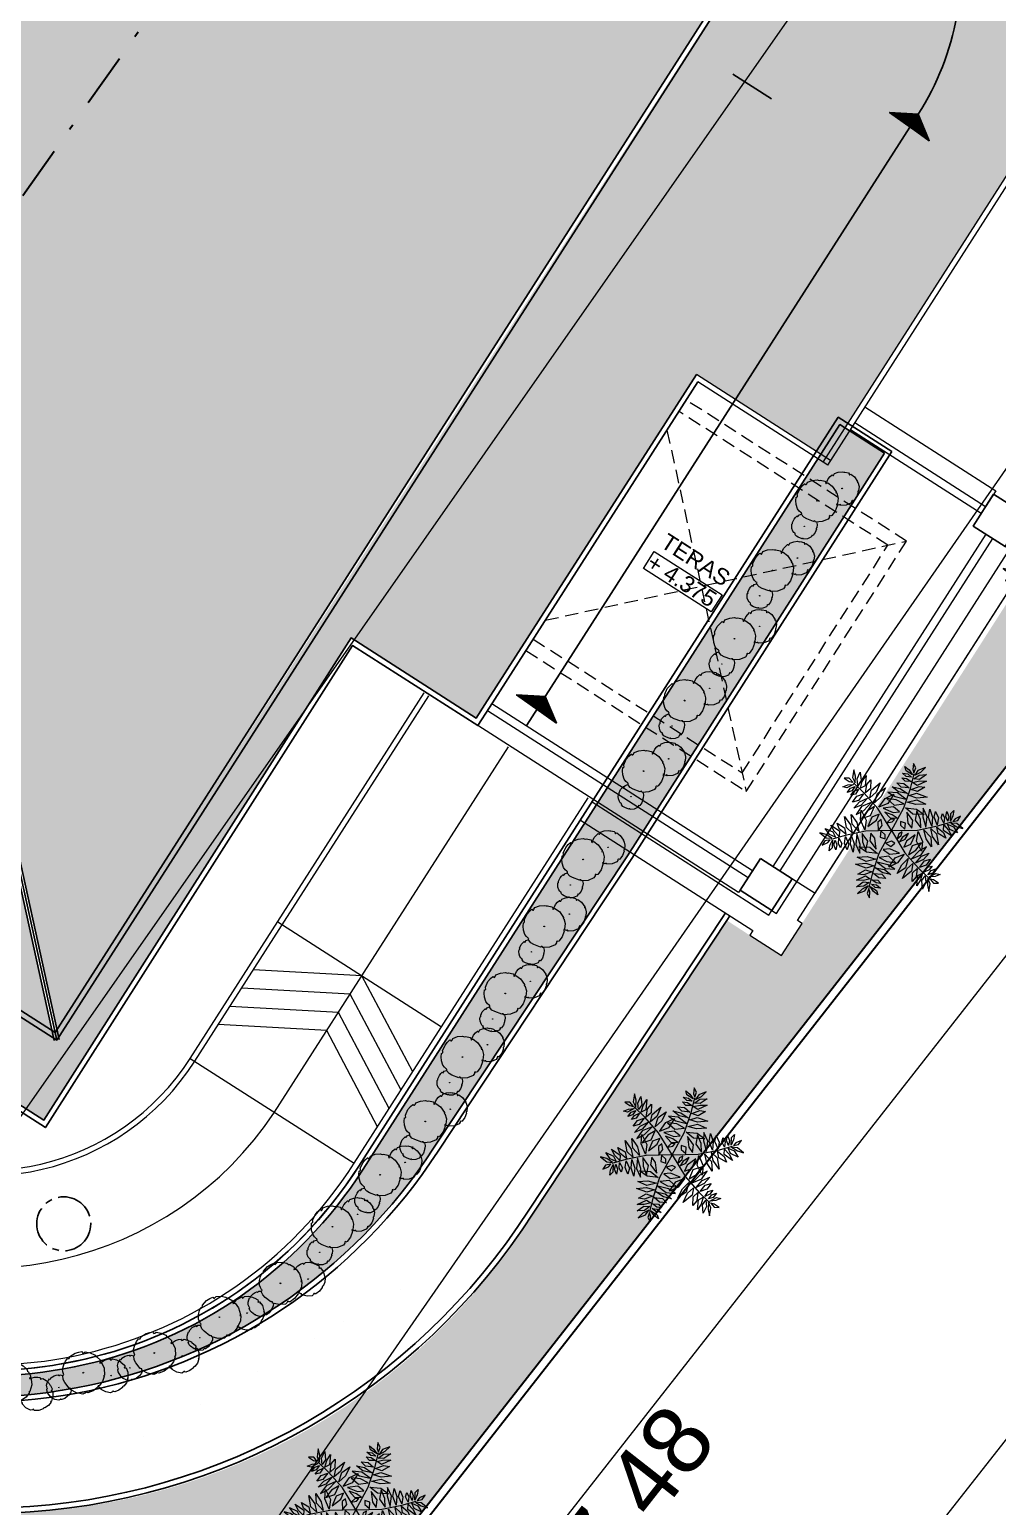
# Model space of a CAD drawing. Header units: inches. Extents: x 249 to 1192, y -18 to 440.
# Drawn here: x 964.67 to 982.57, y 207.77 to 235.09 of the extents above; entities that cross this region are included whole.
import ezdxf

# ---------------------------------------------------------------- set-up
doc = ezdxf.new("R2010")
doc.units = ezdxf.units.IN
doc.header["$MEASUREMENT"] = 0
for name, pattern in [('CENTER2', [1.125, 0.75, -0.125, 0.125, -0.125]), ('DASHDOT', [1, 0.5, -0.25, 0, -0.25]), ('HIDDEN', [0.375, 0.25, -0.125])]:
    doc.linetypes.add(name, pattern=pattern)
for name, color, linetype, lineweight in [('ARSIR BETON', 8, 'Continuous', 0), ('ARSIR GENTING', 32, 'Continuous', 5), ('DIMENSI', 85, 'Continuous', 20), ('DINDING', 6, 'Continuous', 0), ('DINDING2', 137, 'Continuous', 20), ('GSB', 1, 'DASHDOT', 30), ('JALAN EKSISTING', 51, 'Continuous', 20), ('PAGAR SITE', 6, 'Continuous', 30), ('RENCANA JALAN', 13, 'Continuous', 15), ('TEXT (KET. RUANG)', 7, 'Continuous', 5), ('VEGETASI', 60, 'Continuous', 0)]:
    doc.layers.add(name, color=color, linetype=linetype, lineweight=lineweight)
for name, color, linetype in [('AS', 15, 'CENTER2'), ('ATAP', 123, 'Continuous'), ('KANSTEEN', 204, 'Continuous'), ('KOLOM', 5, 'Continuous'), ('RUMPUT', 86, 'Continuous')]:
    doc.layers.add(name, color=color, linetype=linetype)
doc.styles.add('ATTR', font='romans.shx', dxfattribs={"width": 0.8, "height": 0.470416})
doc.styles.get("Standard").update_dxf_attribs({"font": 'arial.ttf'})
doc.dimstyles.new('UK. GDG PERTEMUAN', dxfattribs={"dimtxt": 0.5, "dimasz": 0.5, "dimexe": 0.5, "dimexo": 0.05, "dimgap": 0.1, "dimtad": 2, "dimdec": 0, "dimlfac": 100, "dimzin": 0, "dimdsep": 46, "dimtxsty": 'Standard', "dimblk": 'OBLIQUE', "dimcen": 0.09, "dimclrd": 8, "dimclre": 256, "dimclrt": 256, "dimadec": 0, "dimazin": 0, "dimtfac": 1, "dimtdec": 0, "dimtofl": 0, "dimtmove": 0, "dimatfit": 3, "dimldrblk": 'OBLIQUE', "dimfxl": 0, "dimtolj": 1, "dimtzin": 0, "dimarcsym": 0})
pattern_1 = [(57.36875, (-1e-13, 150.34746), (-0.05355065, 0.244197313), [0.046875, -0.30667839]), (12.36875, (-1e-13, 150.34746), (-0.05355065, 0.244197314), [0.046875, -0.203125]), (102.36875, (-1e-13, 150.34746), (-0.244197314, -0.05355065), [0.046875, -0.203125])]

# ---------------------------------------------------------------- blocks, each defined once
blk = doc.blocks.new('_Oblique')
at = {"color": 0, "linetype": 'ByBlock', "lineweight": -2}
blk.add_line((-0.5, -0.5), (0.5, 0.5), dxfattribs=at)
blk = doc.blocks.new('*D151')
at = {"layer": 'DEFPOINTS', "color": 0}
for p in [(239.544, 239.857), (197.918, 186.746), (199.493, 185.511)]:
    blk.add_point(p, dxfattribs=at)
at = {"layer": 'DIMENSI', "lineweight": -2}
for p, q in [((239.584, 239.826), (241.906, 238.006)), ((197.958, 186.715), (200.28, 184.895))]:
    blk.add_line(p, q, dxfattribs=at)
at = {"layer": 'DIMENSI', "color": 8, "lineweight": -2}
blk.add_line((241.119, 238.623), (199.493, 185.511), dxfattribs=at)
for p, rotation in [((241.119, 238.623), 51.91235863842284), ((199.493, 185.511), 231.9123586384228)]:
    blk.add_blockref('_Oblique', p, dxfattribs=dict(at, rotation=rotation))
at = {"layer": 'DIMENSI', "insert": (220.887, 211.612), "char_height": 1.25, "attachment_point": 5, "rotation": 51.9124}
blk.add_mtext('\\A1;67.48', dxfattribs=at)
blk = doc.blocks.new('palm')
for p, q in [((-2.14, 5.67), (-1.64, 5.62)), ((-1.84, 5.41), (-2.14, 5.67)), ((-1.64, 5.62), (-1.14, 5.42)), ((-1.63, 6.33), (-1.37, 5.83)), ((-1.23, 6.1), (-1.63, 6.33)), ((-1.37, 5.83), (-1.12, 5.62)), ((-1.12, 5.62), (-1.23, 6.1)), ((-0.63, 4.24), (-1.06, 5.55)), ((-0.95, 5.47), (-0.63, 6.02)), ((-0.93, 6.01), (-0.95, 5.47)), ((-0.5, 6.6), (-0.93, 6.01)), ((-0.84, 5.15), (-0.62, 5.71)), ((-0.63, 6.02), (-0.5, 6.6)), ((-0.62, 5.71), (-0.07, 6.12)), ((-0.07, 6.12), (-0.37, 5.4)), ((-0.3, 5.28), (0.26, 5.61)), ((0.26, 5.61), (-0.25, 4.81)), ((-2.02, 5.04), (-1.56, 5.24)), ((-1.55, 4.97), (-2.02, 5.04)), ((-1.97, 4.01), (-1.38, 4.3)), ((-1.14, 5.42), (-1.84, 5.41)), ((-1.82, 4.64), (-1.42, 4.83)), ((-1.4, 4.53), (-1.82, 4.64)), ((-1.56, 5.24), (-1.11, 5.17)), ((-1.11, 5.17), (-1.55, 4.97)), ((-1.42, 4.83), (-0.92, 4.81)), ((-0.75, 4.22), (-1.42, 3.88)), ((-0.92, 4.81), (-1.4, 4.53)), ((-1.38, 4.3), (-0.75, 4.22)), ((-0.37, 5.4), (-0.84, 5.15)), ((-0.75, 4.81), (-0.3, 5.28)), ((-0.25, 4.81), (-0.75, 4.81)), ((-0.16, 2.39), (-0.63, 4.24)), ((-0.52, 4.2), (-0.06, 4.83)), ((0.07, 4.34), (-0.52, 4.2)), ((-0.37, 3.62), (0.09, 4.17)), ((-0.06, 4.83), (0.45, 5.05)), ((0.45, 5.05), (0.07, 4.34)), ((0.09, 4.17), (1.11, 4.4)), ((1.11, 4.4), (0.36, 3.81)), ((3.53, 3.83), (3.36, 4.27)), ((3.36, 4.27), (3.76, 3.98)), ((3.76, 4.3), (3.84, 4.69)), ((4.12, 3.69), (3.76, 4.3)), ((3.84, 4.69), (4.04, 4.23)), ((4.04, 4.23), (4.12, 3.69)), ((4.31, 3.78), (4.67, 4.11)), ((4.37, 4.1), (4.31, 3.78)), ((4.67, 4.58), (4.37, 4.1)), ((4.67, 4.11), (4.67, 4.58)), ((-5.96, 2.87), (-5.67, 2.2)), ((-5.53, 2.46), (-5.96, 2.87)), ((-5.34, 3), (-4.86, 2.38)), ((-5.25, 2.32), (-5.34, 3)), ((-4.73, 3.03), (-4.29, 2.19)), ((-4.72, 2.38), (-4.73, 3.03)), ((-4.21, 2.36), (-4.14, 2.92)), ((-4.14, 2.92), (-3.73, 2.23)), ((-3.57, 2.16), (-3.25, 3.16)), ((-3.25, 3.16), (-3.11, 2.22)), ((-2.95, 2.21), (-2.6, 3.05)), ((-2.6, 3.05), (-2.51, 2.14)), ((-1.42, 3.24), (-2.2, 2.83)), ((-2.2, 2.83), (-1.41, 2.84)), ((-2.14, 3.45), (-1.42, 3.72)), ((-1.39, 3.38), (-2.14, 3.45)), ((-2.09, 2.21), (-1.62, 2.96)), ((-1.42, 3.88), (-1.97, 4.01)), ((-1.62, 2.96), (-1.63, 1.93)), ((-1.42, 3.72), (-0.59, 3.7)), ((-0.45, 3.17), (-1.42, 3.24)), ((-1.41, 2.84), (-0.45, 3.17)), ((-0.59, 3.7), (-1.39, 3.38)), ((0.36, 3.81), (-0.37, 3.62)), ((-0.2, 3), (0.44, 3.66)), ((0.6, 3.24), (-0.2, 3)), ((-0.04, 2.47), (0.87, 2.92)), ((0.44, 3.66), (1.34, 3.78)), ((1.34, 3.78), (0.6, 3.24)), ((1.75, 2.88), (0.85, 2.37)), ((0.87, 2.92), (1.75, 2.88)), ((1.7, 2.33), (0.99, 2.82)), ((0.99, 2.82), (1.31, 2)), ((2.1, 2.85), (1.35, 3.32)), ((1.35, 3.32), (1.75, 2.64)), ((2.23, 2.89), (1.92, 3.58)), ((1.92, 3.58), (2.52, 3.09)), ((2.52, 1.98), (2.1, 2.85)), ((2.91, 2.37), (2.23, 2.89)), ((2.65, 3.17), (2.48, 3.71)), ((2.48, 3.71), (3.03, 3.34)), ((2.52, 3.09), (2.91, 2.37)), ((3.28, 2.75), (2.65, 3.17)), ((3.03, 3.34), (3.28, 2.75)), ((3.23, 3.48), (3.11, 3.89)), ((3.11, 3.89), (3.48, 3.64)), ((3.71, 3.21), (3.23, 3.48)), ((3.36, 2.67), (4.27, 3.69)), ((3.48, 3.64), (3.71, 3.21)), ((3.92, 3.54), (3.53, 3.83)), ((3.76, 3.98), (3.92, 3.54)), ((3.79, 3.05), (4.42, 2.9)), ((4.04, 2.62), (3.79, 3.05)), ((4.04, 3.31), (4.63, 3.39)), ((4.49, 3.02), (4.04, 3.31)), ((4.74, 3.81), (4.26, 3.56)), ((4.26, 3.56), (4.9, 3.56)), ((4.42, 2.9), (4.99, 2.58)), ((5.27, 3.12), (4.49, 3.02)), ((4.63, 3.39), (5.27, 3.12)), ((5.47, 3.73), (4.74, 3.81)), ((4.9, 3.56), (5.47, 3.73)), ((-5.9, 1.99), (-6.3, 1.75)), ((-6.3, 1.75), (-5.74, 1.73)), ((-5.98, 0.98), (-5.68, 1.39)), ((-5.43, 1.84), (-5.9, 1.99)), ((-5.74, 1.73), (-5.43, 1.84)), ((-5.68, 1.39), (-5.26, 1.72)), ((-5.67, 2.2), (-5.21, 1.91)), ((-5.26, 1.72), (-5.6, 1.11)), ((-5.21, 1.91), (-5.53, 2.46)), ((-3.99, 1.57), (-5.34, 1.85)), ((-5.32, 1.27), (-5.03, 1.63)), ((-4.88, 1.85), (-5.25, 2.32)), ((-5.03, 1.63), (-5.08, 1.14)), ((-4.89, 1.19), (-4.63, 1.61)), ((-4.86, 2.38), (-4.88, 1.85)), ((-4.54, 1.76), (-4.72, 2.38)), ((-4.63, 1.61), (-4.63, 1.06)), ((-4.29, 2.19), (-4.54, 1.76)), ((-4.41, 0.95), (-4.02, 1.46)), ((-3.89, 1.65), (-4.21, 2.36)), ((-4.02, 1.46), (-4.07, 0.71)), ((-2.15, 1.05), (-3.99, 1.57)), ((-3.73, 2.23), (-3.89, 1.65)), ((-3.32, 1.49), (-3.57, 2.16)), ((-3.11, 2.22), (-3.32, 1.49)), ((-2.7, 1.33), (-2.95, 2.21)), ((-2.51, 2.14), (-2.7, 1.33)), ((-2.16, 1.19), (-2.09, 2.21)), ((-1.63, 1.93), (-2.16, 1.19)), ((-1.17, 2.64), (-1.95, 2.27)), ((-1.95, 2.27), (-1.07, 2.13)), ((-1.03, 1.94), (-1.76, 1.34)), ((-1.76, 1.34), (-0.78, 1.5)), ((-0.38, 2.7), (-1.17, 2.64)), ((-1.07, 2.13), (-0.38, 2.7)), ((-0.31, 1.88), (-1.03, 1.94)), ((-0.78, 1.5), (-0.31, 1.88)), ((0, 0), (-0.16, 2.39)), ((0.85, 2.37), (-0.04, 2.47)), ((1.17, 1.86), (0.28, 2.2)), ((0.28, 2.2), (0.91, 1.42)), ((0.91, 1.42), (1.47, 1.21)), ((1.47, 1.21), (1.17, 1.86)), ((1.31, 2), (2.15, 1.68)), ((2.15, 1.68), (1.7, 2.33)), ((1.75, 2.64), (2.52, 1.98)), ((1.99, 1.34), (3.36, 2.67)), ((2.5, 1.68), (3.39, 1.45)), ((3.11, 1.1), (2.5, 1.68)), ((2.95, 2.13), (3.66, 2.01)), ((3.48, 1.59), (2.95, 2.13)), ((3.37, 2.55), (4.15, 2.47)), ((3.79, 2.11), (3.37, 2.55)), ((3.39, 1.45), (3.94, 0.73)), ((4.37, 1.24), (3.48, 1.59)), ((3.66, 2.01), (4.37, 1.24)), ((4.6, 2.13), (3.79, 2.11)), ((4.99, 2.58), (4.04, 2.62)), ((4.15, 2.47), (4.6, 2.13)), ((-5.6, 1.11), (-5.98, 0.98)), ((-5.37, 0.77), (-5.32, 1.27)), ((-5.08, 1.14), (-5.37, 0.77)), ((-4.93, 0.74), (-4.89, 1.19)), ((-4.63, 1.06), (-4.93, 0.74)), ((-4.46, 0.29), (-4.41, 0.95)), ((-4.07, 0.71), (-4.46, 0.29)), ((-4.06, -0.13), (-3.93, 0.64)), ((-3.62, 0.49), (-4.06, -0.13)), ((-3.93, 0.64), (-3.5, 1.34)), ((-3.5, 1.34), (-3.62, 0.49)), ((-3.52, 0.39), (-3.55, -0.49)), ((-3.55, -0.49), (-3.16, 0.2)), ((-2.97, 1.19), (-3.52, 0.39)), ((-3.37, 0.08), (-2.48, -0.45)), ((-2.96, -0.7), (-3.37, 0.08)), ((-3.16, 0.2), (-2.97, 1.19)), ((-2.87, 0.31), (-2.94, -0.55)), ((-2.94, -0.55), (-2.38, 0.14)), ((-2.53, 1.02), (-2.87, 0.31)), ((-2.38, 0.14), (-2.53, 1.02)), ((-1.78, 0.67), (-2.2, 0.08)), ((-2.2, 0.08), (-2.04, -0.86)), ((0, 0), (-2.15, 1.05)), ((-2.04, -0.86), (-1.69, 0.07)), ((0, 0), (-1.99, -1.34)), ((-1.69, 0.07), (-1.78, 0.67)), ((-1.36, 0.35), (-1.48, -0.02)), ((-0.75, 1.27), (-1.43, 1.12)), ((-1.43, 1.12), (-0.74, 0.93)), ((-0.97, -0.05), (-1.36, 0.35)), ((-0.18, 1.25), (-0.75, 1.27)), ((-0.74, 0.93), (-0.18, 1.25)), ((-0.63, 0.85), (-0.74, 0.37)), ((-0.74, 0.37), (-0.39, 0.71)), ((-0.31, 1.03), (-0.63, 0.85)), ((-0.39, 0.71), (-0.31, 1.03)), ((0, 0), (1.99, 1.34)), ((0, 0), (0.16, -2.39)), ((0, 0), (2.15, -1.05)), ((0.73, 1.29), (0.25, 1.17)), ((0.25, 1.17), (0.44, 0.87)), ((0.44, 0.87), (0.99, 0.78)), ((0.99, 0.78), (0.73, 1.29)), ((0.91, 0.44), (0.73, 0.12)), ((0.73, 0.12), (0.87, -0.35)), ((0.87, -0.35), (1.01, 0.12)), ((1.01, 0.12), (0.91, 0.44)), ((1.19, 0.05), (1.17, -0.47)), ((1.17, -0.47), (1.48, 0.02)), ((1.47, 0.64), (1.19, 0.05)), ((1.48, 0.02), (1.47, 0.64)), ((2.04, 0.86), (1.69, -0.07)), ((2.2, -0.08), (2.04, 0.86)), ((2.11, 1.27), (2.96, 0.7)), ((2.48, 0.45), (2.11, 1.27)), ((2.94, 0.55), (2.38, -0.14)), ((3.37, -0.08), (2.48, 0.45)), ((2.87, -0.31), (2.94, 0.55)), ((2.96, 0.7), (3.37, -0.08)), ((3.94, 0.73), (3.11, 1.1)), ((3.55, 0.49), (3.16, -0.2)), ((3.52, -0.39), (3.55, 0.49)), ((3.62, -0.49), (4.06, 0.13)), ((4.06, 0.13), (3.93, -0.64)), ((-4.37, -1.24), (-3.48, -1.59)), ((-3.66, -2.01), (-4.37, -1.24)), ((-3.94, -0.73), (-3.11, -1.1)), ((-3.39, -1.45), (-3.94, -0.73)), ((-1.99, -1.34), (-3.36, -2.67)), ((-3.11, -1.1), (-2.5, -1.68)), ((-2.11, -1.27), (-2.96, -0.7)), ((-2.48, -0.45), (-2.11, -1.27)), ((-1.48, -0.02), (-1.04, -0.67)), ((-0.91, -1.42), (-1.47, -1.21)), ((-1.47, -1.21), (-1.17, -1.86)), ((-1.04, -0.67), (-0.97, -0.05)), ((-0.27, -0.64), (-0.82, -0.56)), ((-0.82, -0.56), (-0.55, -1.07)), ((-0.55, -1.07), (-0.07, -0.95)), ((-0.07, -0.95), (-0.27, -0.64)), ((0.53, -0.82), (0.18, -1.25)), ((0.18, -1.25), (0.75, -1.27)), ((0.89, -0.8), (0.53, -0.82)), ((0.75, -1.27), (0.89, -0.8)), ((1.76, -1.34), (0.78, -1.5)), ((1.03, -1.94), (1.76, -1.34)), ((1.63, -1.93), (2.16, -1.19)), ((1.69, -0.07), (1.78, -0.67)), ((1.78, -0.67), (2.2, -0.08)), ((2.16, -1.19), (2.09, -2.21)), ((2.15, -1.05), (3.99, -1.57)), ((2.38, -0.14), (2.53, -1.02)), ((2.51, -2.14), (2.7, -1.33)), ((2.53, -1.02), (2.87, -0.31)), ((2.7, -1.33), (2.95, -2.21)), ((3.16, -0.2), (2.97, -1.19)), ((2.97, -1.19), (3.52, -0.39)), ((3.5, -1.34), (3.62, -0.49)), ((3.93, -0.64), (3.5, -1.34)), ((4.02, -1.46), (4.07, -0.71)), ((4.41, -0.95), (4.02, -1.46)), ((4.07, -0.71), (4.46, -0.29)), ((4.46, -0.29), (4.41, -0.95)), ((4.63, -1.06), (4.93, -0.74)), ((4.63, -1.61), (4.63, -1.06)), ((4.89, -1.19), (4.63, -1.61)), ((4.93, -0.74), (4.89, -1.19)), ((5.03, -1.63), (5.08, -1.14)), ((5.32, -1.27), (5.03, -1.63)), ((5.08, -1.14), (5.37, -0.77)), ((5.26, -1.72), (5.6, -1.11)), ((5.37, -0.77), (5.32, -1.27)), ((5.6, -1.11), (5.98, -0.98)), ((5.98, -0.98), (5.68, -1.39)), ((-4.99, -2.58), (-4.04, -2.62)), ((-4.42, -2.9), (-4.99, -2.58)), ((-4.6, -2.13), (-3.79, -2.11)), ((-4.15, -2.47), (-4.6, -2.13)), ((-3.36, -2.67), (-4.27, -3.69)), ((-3.37, -2.55), (-4.15, -2.47)), ((-4.04, -2.62), (-3.79, -3.05)), ((-3.79, -2.11), (-3.37, -2.55)), ((-2.95, -2.13), (-3.66, -2.01)), ((-3.48, -1.59), (-2.95, -2.13)), ((-2.5, -1.68), (-3.39, -1.45)), ((-2.52, -3.09), (-2.91, -2.37)), ((-2.91, -2.37), (-2.23, -2.89)), ((-1.75, -2.64), (-2.52, -1.98)), ((-2.52, -1.98), (-2.1, -2.85)), ((-1.31, -2), (-2.15, -1.68)), ((-2.15, -1.68), (-1.7, -2.33)), ((-1.75, -2.88), (-0.85, -2.37)), ((-1.35, -3.32), (-1.75, -2.64)), ((-1.7, -2.33), (-0.99, -2.82)), ((-0.99, -2.82), (-1.31, -2)), ((-1.17, -1.86), (-0.28, -2.2)), ((-0.28, -2.2), (-0.91, -1.42)), ((0.04, -2.47), (-0.87, -2.92)), ((-0.85, -2.37), (0.04, -2.47)), ((0.16, -2.39), (0.63, -4.24)), ((0.78, -1.5), (0.31, -1.88)), ((0.31, -1.88), (1.03, -1.94)), ((1.07, -2.13), (0.38, -2.7)), ((0.38, -2.7), (1.17, -2.64)), ((1.95, -2.27), (1.07, -2.13)), ((1.17, -2.64), (1.95, -2.27)), ((1.62, -2.96), (1.63, -1.93)), ((2.09, -2.21), (1.62, -2.96)), ((2.6, -3.05), (2.51, -2.14)), ((2.95, -2.21), (2.6, -3.05)), ((3.11, -2.22), (3.32, -1.49)), ((3.25, -3.16), (3.11, -2.22)), ((3.57, -2.16), (3.25, -3.16)), ((3.32, -1.49), (3.57, -2.16)), ((3.73, -2.23), (3.89, -1.65)), ((4.14, -2.92), (3.73, -2.23)), ((3.89, -1.65), (4.21, -2.36)), ((3.99, -1.57), (5.34, -1.85)), ((4.21, -2.36), (4.14, -2.92)), ((4.29, -2.19), (4.54, -1.76)), ((4.73, -3.03), (4.29, -2.19)), ((4.54, -1.76), (4.72, -2.38)), ((4.72, -2.38), (4.73, -3.03)), ((4.86, -2.38), (4.88, -1.85)), ((5.34, -3), (4.86, -2.38)), ((4.88, -1.85), (5.25, -2.32)), ((5.67, -2.2), (5.21, -1.91)), ((5.21, -1.91), (5.53, -2.46)), ((5.25, -2.32), (5.34, -3)), ((5.68, -1.39), (5.26, -1.72)), ((5.74, -1.73), (5.43, -1.84)), ((5.43, -1.84), (5.9, -1.99)), ((5.53, -2.46), (5.96, -2.87)), ((5.96, -2.87), (5.67, -2.2)), ((6.3, -1.75), (5.74, -1.73)), ((5.9, -1.99), (6.3, -1.75)), ((-4.9, -3.56), (-5.47, -3.73)), ((-5.47, -3.73), (-4.74, -3.81)), ((-5.27, -3.12), (-4.49, -3.02)), ((-4.63, -3.39), (-5.27, -3.12)), ((-4.26, -3.56), (-4.9, -3.56)), ((-4.74, -3.81), (-4.26, -3.56)), ((-4.31, -3.78), (-4.67, -4.11)), ((-4.04, -3.31), (-4.63, -3.39)), ((-4.49, -3.02), (-4.04, -3.31)), ((-3.79, -3.05), (-4.42, -2.9)), ((-4.37, -4.1), (-4.31, -3.78)), ((-4.04, -4.23), (-4.12, -3.69)), ((-4.12, -3.69), (-3.76, -4.3)), ((-3.76, -3.98), (-3.92, -3.54)), ((-3.92, -3.54), (-3.53, -3.83)), ((-3.36, -4.27), (-3.76, -3.98)), ((-3.48, -3.64), (-3.71, -3.21)), ((-3.71, -3.21), (-3.23, -3.48)), ((-3.53, -3.83), (-3.36, -4.27)), ((-3.11, -3.89), (-3.48, -3.64)), ((-3.03, -3.34), (-3.28, -2.75)), ((-3.28, -2.75), (-2.65, -3.17)), ((-3.23, -3.48), (-3.11, -3.89)), ((-2.48, -3.71), (-3.03, -3.34)), ((-2.65, -3.17), (-2.48, -3.71)), ((-1.92, -3.58), (-2.52, -3.09)), ((-2.23, -2.89), (-1.92, -3.58)), ((-2.1, -2.85), (-1.35, -3.32)), ((-0.87, -2.92), (-1.75, -2.88)), ((-1.34, -3.78), (-0.6, -3.24)), ((-0.44, -3.66), (-1.34, -3.78)), ((-1.11, -4.4), (-0.36, -3.81)), ((-0.6, -3.24), (0.2, -3)), ((0.2, -3), (-0.44, -3.66)), ((-0.36, -3.81), (0.37, -3.62)), ((0.37, -3.62), (-0.09, -4.17)), ((1.41, -2.84), (0.45, -3.17)), ((0.45, -3.17), (1.42, -3.24)), ((0.59, -3.7), (1.39, -3.38)), ((1.42, -3.72), (0.59, -3.7)), ((0.75, -4.22), (1.42, -3.88)), ((1.97, -4.01), (1.38, -4.3)), ((1.39, -3.38), (2.14, -3.45)), ((2.2, -2.83), (1.41, -2.84)), ((1.42, -3.24), (2.2, -2.83)), ((2.14, -3.45), (1.42, -3.72)), ((1.42, -3.88), (1.97, -4.01)), ((-4.67, -4.58), (-4.37, -4.1)), ((-4.67, -4.11), (-4.67, -4.58)), ((-3.84, -4.69), (-4.04, -4.23)), ((-3.76, -4.3), (-3.84, -4.69)), ((-0.09, -4.17), (-1.11, -4.4)), ((-0.45, -5.05), (-0.07, -4.34)), ((0.06, -4.83), (-0.45, -5.05)), ((-0.26, -5.61), (0.25, -4.81)), ((0.3, -5.28), (-0.26, -5.61)), ((-0.07, -4.34), (0.52, -4.2)), ((0.52, -4.2), (0.06, -4.83)), ((0.07, -6.12), (0.37, -5.4)), ((0.25, -4.81), (0.75, -4.81)), ((0.75, -4.81), (0.3, -5.28)), ((0.37, -5.4), (0.84, -5.15)), ((0.84, -5.15), (0.62, -5.71)), ((0.63, -4.24), (1.06, -5.55)), ((1.38, -4.3), (0.75, -4.22)), ((0.92, -4.81), (1.4, -4.53)), ((1.42, -4.83), (0.92, -4.81)), ((1.11, -5.17), (1.55, -4.97)), ((1.56, -5.24), (1.11, -5.17)), ((1.14, -5.42), (1.84, -5.41)), ((1.64, -5.62), (1.14, -5.42)), ((1.4, -4.53), (1.82, -4.64)), ((1.82, -4.64), (1.42, -4.83)), ((1.55, -4.97), (2.02, -5.04)), ((2.02, -5.04), (1.56, -5.24)), ((1.84, -5.41), (2.14, -5.67)), ((0.62, -5.71), (0.07, -6.12)), ((0.5, -6.6), (0.93, -6.01)), ((0.63, -6.02), (0.5, -6.6)), ((0.95, -5.47), (0.63, -6.02)), ((0.93, -6.01), (0.95, -5.47)), ((1.37, -5.83), (1.12, -5.62)), ((1.12, -5.62), (1.23, -6.1)), ((1.23, -6.1), (1.63, -6.33)), ((1.63, -6.33), (1.37, -5.83)), ((2.14, -5.67), (1.64, -5.62))]:
    blk.add_line(p, q)
blk = doc.blocks.new('Tree Clump 3')
for points in [[(44.821, 34.555), (45.124, 34.477), (56.861, 42.377), (62.436, 49.148), (66.544, 55.167), (65.664, 56.672), (64.49, 56.672), (63.903, 58.553), (65.664, 60.057), (69.185, 62.314), (71.239, 73.6), (70.652, 84.885), (68.598, 89.023), (68.598, 92.032), (64.783, 101.437), (61.556, 103.318), (59.208, 102.565), (58.328, 103.318), (59.795, 104.822), (60.089, 107.455), (50.992, 116.484), (36.614, 123.255), (34.267, 122.126), (34.267, 124.007), (21.943, 125.136), (9.913, 121.75), (9.032, 119.869), (6.978, 119.493), (5.218, 119.869), (-6.226, 113.474), (-15.029, 104.446), (-15.616, 101.06), (-14.148, 100.684), (-15.029, 98.803), (-17.67, 98.427), (-21.778, 94.665), (-25.005, 80.747), (-23.538, 65.7), (-20.897, 64.571), (-20.604, 62.314), (-21.484, 61.186), (-17.402, 54.083)], [(-58.518, -10.876), (-66.32, -10.161), (-75.343, -12.701), (-76.003, -14.111), (-77.543, -14.393), (-78.864, -14.111), (-87.447, -18.908), (-94.049, -25.679), (-94.489, -28.218), (-93.388, -28.5), (-94.049, -29.911), (-96.029, -30.193), (-99.11, -33.014), (-101.531, -43.453), (-100.431, -54.738), (-98.45, -55.585), (-98.23, -57.278), (-98.89, -58.124), (-92.728, -68.845), (-89.207, -73.359), (-83.485, -76.745), (-82.605, -76.18), (-81.285, -75.616), (-80.404, -76.745), (-77.323, -79.284), (-73.362, -81.259), (-65.66, -82.387), (-58.837, -81.823), (-53.336, -80.412), (-53.116, -79.284), (-52.235, -78.155), (-50.035, -77.873), (-48.934, -78.155), (-40.132, -72.23), (-35.95, -67.152), (-32.869, -62.638), (-33.529, -61.51), (-34.41, -61.51), (-34.85, -60.099), (-33.529, -58.97), (-30.888, -57.278), (-29.561, -49.984)]]:
    blk.add_lwpolyline(points)
for points in [[(-16.505, 56.896), (-17.605, 54.545), (-20.173, 54.075), (-22.374, 54.545), (-36.678, 46.552), (-47.682, 35.266), (-48.415, 31.034), (-46.581, 30.564), (-47.682, 28.213), (-50.983, 27.743), (-56.118, 23.041), (-60.152, 5.642), (-58.319, -13.166), (-55.017, -14.577), (-54.651, -17.398), (-55.751, -18.809), (-45.481, -36.677), (-39.613, -44.201), (-30.076, -49.843), (-28.609, -48.903), (-26.408, -47.963), (-24.941, -49.843), (-19.806, -54.075), (-13.204, -57.367), (-0.367, -59.248), (11.004, -58.307), (20.173, -55.956), (20.54, -54.075), (22.007, -52.194), (25.675, -51.724), (27.509, -52.194), (42.18, -42.32), (49.149, -33.856), (54.284, -26.332), (53.184, -24.452), (51.717, -24.452), (50.983, -22.1), (53.184, -20.22), (57.585, -17.398), (60.153, -3.292), (59.419, 10.815), (56.852, 15.987), (56.852, 19.749), (52.083, 31.505), (48.049, 33.856), (45.114, 32.915), (44.014, 33.856), (45.848, 35.736), (46.215, 39.028), (34.845, 50.313), (16.872, 58.777), (13.938, 57.367), (13.938, 59.718), (-1.467, 61.128)], [(23.997, 77.738), (22.53, 76.985), (23.117, 76.233), (24.291, 76.233)], [(1.101, 1.881), (-0.733, 0.94), (0, 0), (1.467, 0)], [(-64.779, -45.71), (-65.88, -46.274), (-65.44, -46.839), (-64.559, -46.839)]]:
    blk.add_lwpolyline(points, close=True)
at = {"style": 'ATTR', "width": 0.8, "flags": 9}
blk.add_attdef('ESTCODE', (0, 0), '', height=0.000519, dxfattribs=at)
blk = doc.blocks.new('+4375')
at = {"layer": 'TEXT (KET. RUANG)', "color": 1}
blk.add_lwpolyline([(875.846, 246.832), (877.335, 246.832), (877.335, 246.459), (875.846, 246.459)], close=True, dxfattribs=at)
at = {"layer": 'TEXT (KET. RUANG)'}
blk.add_text('+ 4.375', height=0.3015, dxfattribs=at).set_placement((875.858, 246.502))
blk = doc.blocks.new('lantai atap')
at = {"layer": 'ARSIR BETON'}
h = blk.add_hatch(dxfattribs=at)
h.set_pattern_fill('AR-CONC', color=256, scale=0.25, style=0)
h.set_pattern_definition([(50, (772.5499, 14.8783), (1.79315, -0.15688), [0.1875, -2.0625]), (355, (772.5499, 14.8783), (-0.34688, 1.88048), [0.15, -1.65]), (100.4514, (772.6993, 14.8652), (1.446273, 1.7236), [0.15935, -1.752855]), (46.184, (772.55, 15.3783), (2.6681, -0.4138), [0.28125, -3.09375]), (96.6356, (772.7722, 15.3438), (2.33666, 2.4353), [0.23903, -2.62928]), (351.184, (772.55, 15.3783), (2.33665, 2.4353), [0.225, -2.475]), (21, (772.7999, 15.2533), (1.492268, -1.006547), [0.1875, -2.0625]), (326, (772.7999, 15.2533), (0.60829, 1.812875), [0.15, -1.65]), (71.4514, (772.9243, 15.1694), (2.100557, 0.806326), [0.15935, -1.752855]), (37.5, (772.5499, 14.8783), (0.0303996, 0.8322346), [0, -1.63, 0, -1.675, 0, -1.65625]), (7.5, (772.5499, 14.8783), (0.657674, 0.986029), [0, -0.955, 0, -1.5925, 0, -0.63125]), (327.5, (771.9924, 14.8783), (1.334556, -0.056387), [0, -0.625, 0, -1.95, 0, -2.5875]), (317.5, (771.7424, 14.8783), (1.457965, 0.250262), [0, -0.8125, 0, -1.295, 0, -1.8375])])
h.paths.add_polyline_path([(782.95, 53.077), (772.55, 53.077), (772.55, 22.903), (788.751, 22.903), (788.751, 14.878), (793.654, 14.878), (800.551, 14.878), (800.551, 16.778), (800.551, 22.903), (816.749, 22.903), (816.724, 33.478), (819.475, 33.478), (819.475, 33.778), (819.475, 41.028), (822.325, 41.028), (822.325, 53.077), (816.15, 51.208), (816.05, 24.378), (800.121, 24.378), (800.2, 24.299), (800.2, 15.229), (789.101, 15.228), (789.101, 24.298), (789.181, 24.378), (773.321, 24.378), (773.185, 24.243), (773.115, 24.314), (773.25, 24.449), (773.25, 51.249), (773.321, 51.178), (819.475, 51.178), (819.475, 51.64), (819.475, 53.077)])
at = {"layer": 'ARSIR GENTING'}
h = blk.add_hatch(dxfattribs=at)
h.set_pattern_fill('AR-B88', color=256, scale=0.05, style=0)
h.set_pattern_definition([(0, (773.2499, 24.44902), (0, 0.4), []), (90, (773.2499, 24.44902), (-0.2, 0.4), [0.4, -0.4])])
h.paths.add_polyline_path([(773.25, 51.108), (773.25, 24.449), (786.579, 37.778)])
h.paths.add_polyline_path([(816.05, 50.103), (815.25, 50.103), (815.25, 50.308), (802.721, 37.778), (816.05, 24.449)])
h.paths.add_polyline_path([(816.05, 51.108), (815.35, 50.408), (815.35, 50.203), (816.05, 50.203)])
h.paths.add_polyline_path([(816.05, 50.203), (815.35, 50.203), (815.35, 50.408), (815.25, 50.308), (815.25, 50.103), (816.05, 50.103)])
h = blk.add_hatch(dxfattribs=at)
h.set_pattern_fill('AR-B88', color=256, scale=0.05, style=0)
h.set_pattern_definition([(0, (667.93623, 191.04852), (0, 0.4), []), (90, (667.93623, 191.04852), (-0.2, 0.4), [0.4, -0.4])])
h.paths.add_polyline_path([(802.629, 37.728), (786.67, 37.728), (773.321, 24.378), (789.181, 24.378), (794.65, 29.847), (800.121, 24.378), (815.979, 24.378)])
h.paths.add_polyline_path([(815.25, 50.449), (815.25, 51.178), (773.321, 51.178), (786.671, 37.828), (802.629, 37.828)])
h.paths.add_polyline_path([(815.35, 51.178), (815.25, 51.178), (815.25, 50.449), (815.35, 50.549)])
h.paths.add_polyline_path([(815.979, 51.178), (815.35, 51.178), (815.35, 50.549)])
for points in [[(822.325, 40.928), (822.325, 53.177)], [(822.425, 40.928), (822.425, 53.177)], [(822.425, 41.028), (819.475, 41.028)], [(822.425, 40.928), (819.575, 40.928)]]:
    blk.add_lwpolyline(points)
at = {"linetype": 'HIDDEN'}
for points in [[(819.575, 35.028), (824.413, 35.028), (824.413, 40.528), (819.575, 40.528)], [(819.575, 35.691), (824.413, 40.528)], [(819.575, 35.278), (824.163, 35.278), (824.163, 40.278), (819.575, 40.278)], [(819.575, 39.865), (824.413, 35.028)]]:
    blk.add_lwpolyline(points, dxfattribs=at)
at = {"layer": 'AS'}
blk.add_circle((818.094, 21.485), 0.5, dxfattribs=at)
at = {"layer": 'ATAP'}
for points in [[(819.575, 40.928), (819.575, 33.778), (819.575, 33.378), (816.824, 33.378), (816.849, 22.803), (800.651, 22.803), (800.651, 22.803), (800.651, 16.778), (800.651, 14.778), (793.654, 14.778), (788.651, 14.778), (788.651, 22.803), (772.45, 22.803), (772.45, 53.177)], [(819.475, 41.028), (819.475, 33.778), (819.475, 33.478), (816.724, 33.478), (816.749, 22.903), (800.551, 22.903), (800.551, 16.778), (800.551, 14.878), (793.654, 14.878), (788.751, 14.878), (788.751, 22.903), (772.55, 22.903), (772.55, 53.077), (783.05, 53.077), (806.132, 53.077), (815.35, 53.077), (819.475, 53.077)], [(789.152, 24.278), (773.15, 24.278), (773.15, 51.278), (816.15, 51.278), (816.15, 24.278), (800.15, 24.278)], [(789.152, 24.378), (773.25, 24.378), (773.25, 51.178), (816.05, 51.178), (816.05, 24.378), (800.15, 24.378)], [(816.115, 24.243), (802.579, 37.778), (816.114, 51.313)], [(816.15, 24.278), (802.65, 37.778), (816.149, 51.278)], [(816.185, 24.314), (802.721, 37.778), (816.185, 51.242)]]:
    blk.add_lwpolyline(points, dxfattribs=at)
at = {"layer": 'DINDING'}
for p, q in [((825.575, 41.428), (825.575, 34.128)), ((825.725, 41.428), (825.725, 34.128))]:
    blk.add_line(p, q, dxfattribs=at)
for points in [[(822.425, 42.203), (825.3, 42.203), (825.3, 41.853)], [(825.3, 41.853), (822.425, 41.853)], [(825.3, 41.703), (822.425, 41.703)], [(825.725, 34.128), (826.5, 34.128), (826.5, 41.428), (825.725, 41.428)], [(825.3, 33.853), (819.575, 33.853)], [(825.3, 33.728), (825.3, 33.378), (819.575, 33.378), (819.575, 33.703)], [(825.3, 33.703), (819.575, 33.703)], [(818.414, 28.325), (822.014, 28.325)], [(822.014, 27.336), (820.264, 28.325), (818.514, 27.336)], [(822.014, 26.934), (820.264, 27.923), (818.514, 26.934)], [(822.014, 26.531), (820.264, 27.52), (818.514, 26.531)], [(822.014, 26.129), (820.264, 27.118), (818.514, 26.129)], [(818.414, 25.325), (822.014, 25.325)]]:
    blk.add_lwpolyline(points, dxfattribs=at)
for points in [[(814.04, 20.827, 0.406069), (818.414, 25.325), (818.414, 33.353)], [(814.04, 18.977, 0.398259), (820.264, 25.325), (820.264, 33.353)], [(814.042, 20.727, 0.406069), (818.514, 25.325), (818.514, 33.353)], [(814.14, 17.228, 0.406069), (822.014, 25.325), (822.014, 33.353)], [(814.143, 17.128, 0.406069), (822.114, 25.325), (822.114, 33.353)]]:
    blk.add_lwpolyline(points, format="xyb", dxfattribs=at)
at = {"layer": 'KOLOM'}
for points in [[(825.3, 42.128), (826, 42.128), (826, 41.428), (825.3, 41.428)], [(825.3, 34.128), (826, 34.128), (826, 33.428), (825.3, 33.428)]]:
    blk.add_lwpolyline(points, close=True, dxfattribs=at)
at = {"layer": 'DIMENSI'}
blk.add_blockref('+4375', (-55.261, -208.981), dxfattribs=at)
at = {"layer": 'TEXT (KET. RUANG)'}
blk.add_text('TERAS', height=0.3015, rotation=360, dxfattribs=at).set_placement((820.612, 37.983))
blk = doc.blocks.new('TAPAK')
at = {"layer": 'GSB', "ltscale": 2}
blk.add_line((232.175, 267.707), (182.212, 196.703), dxfattribs=at)
at = {"layer": 'JALAN EKSISTING'}
blk.add_lwpolyline([(257.835, 248.085), (246.468, 236.442), (216.72, 198.567), (224.084, 193.067)], dxfattribs=at)
at = {"layer": 'PAGAR SITE'}
for points in [[(139.803, 187.369), (137.846, 188.269), (144.936, 206.648), (129.973, 218.656), (147.853, 253.794), (152.285, 251.422), (170.046, 244.614), (173.954, 249.197), (185.583, 262.976), (190.519, 271.023), (198.375, 266.632), (239.544, 239.857), (197.918, 186.746), (197.402, 184.096), (182.077, 196.806), (172.76, 184.657), (169.843, 181.416), (164.076, 173.73), (162.311, 174.961)], [(139.857, 187.509), (138.036, 188.346), (145.115, 206.697), (130.162, 218.696), (147.917, 253.589), (152.222, 251.285), (170.091, 244.436), (174.069, 249.1), (185.704, 262.888), (190.572, 270.821), (198.298, 266.504), (239.325, 239.821), (197.778, 186.81), (197.303, 184.372), (182.052, 197.021), (172.645, 184.753), (169.727, 181.512), (164.043, 173.935), (162.402, 175.081)]]:
    blk.add_lwpolyline(points, dxfattribs=at)
at = {"layer": 'RENCANA JALAN'}
for points in [[(132.806, 196.229), (152.782, 186.136), (156.343, 184.08), (161.498, 180.209), (166.667, 175.719), (172.499, 170.171, 0.262643), (176.541, 171.394), (231.967, 250.626)], [(238.819, 246.467), (180.906, 163.077, 0.336256), (181.046, 159.689, 4.598989)]]:
    blk.add_lwpolyline(points, format="xyb", dxfattribs=at)
at = {"layer": 'DIMENSI'}
dim = blk.add_aligned_dim(p1=(239.544, 239.857), p2=(197.918, 186.746), distance=2.001, text='67.48', dimstyle='UK. GDG PERTEMUAN', override={"dimtxt": 1.25, "dimasz": 1, "dimexe": 1}, dxfattribs=at)
dim.commit()
dim.dimension.update_dxf_attribs({"geometry": '*D151', "text_midpoint": (220.887, 211.612)})

msp = doc.modelspace()

# ---------------------------------------------------------------- hatches: boundary and pattern name
at = {"layer": 'AS'}
h = msp.add_hatch(dxfattribs=at)
h.set_pattern_fill('ANSI31', color=256, scale=0.02, style=0)
h.set_pattern_definition([(45, (980.5794801, 233.0339288), (-0.001767767, 0.001767767), [])])
h.paths.add_polyline_path([(981.0823, 233.198), (981.3138, 233.0339), (981.1095, 233.524), (980.5795, 233.5546)])
h = msp.add_hatch(dxfattribs=at)
h.set_pattern_fill('ANSI31', color=256, scale=0.02, style=0)
h.set_pattern_definition([(45, (973.6813747, 222.2606124), (-0.001767767, 0.001767767), [])])
h.paths.add_polyline_path([(974.1842, 222.4247), (974.4157, 222.2606), (974.2114, 222.7507), (973.6814, 222.7813)])
at = {"layer": 'RUMPUT'}
h = msp.add_hatch(dxfattribs=at)
h.set_pattern_fill('GRASS', color=256, scale=0.25, angle=-32.63125, style=0)
h.set_pattern_definition(pattern_1)
edge = h.paths.add_edge_path(flags=17)
edge.add_line((928.2642, 238.1271), (928.2103, 238.0429))
edge.add_line((928.2103, 238.0429), (927.4523, 238.5282))
edge.add_line((927.4523, 238.5282), (927.9376, 239.2862))
edge.add_line((927.9376, 239.2862), (944.981, 265.7188))
edge.add_line((944.981, 265.7188), (944.6882, 265.9063))
edge.add_line((944.6882, 265.9063), (940.407, 258.9281))
edge.add_line((940.407, 258.9281), (924.7936, 240.4758))
edge.add_line((924.7936, 240.4758), (906.9246, 247.325))
edge.add_line((906.9246, 247.325), (902.6199, 249.6292))
edge.add_line((902.6199, 249.6292), (887.5538, 220.0205))
edge.add_line((887.5538, 220.0205), (887.584, 220.0012))
edge.add_line((887.584, 220.0012), (891.4664, 226.0647))
edge.add_line((891.4664, 226.0647), (893.1507, 224.9863))
edge.add_line((893.1507, 224.9863), (895.8469, 229.197))
edge.add_line((895.8469, 229.197), (898.4576, 227.5254))
edge.add_line((898.4576, 227.5254), (900.9841, 225.9077))
edge.add_line((900.9841, 225.9077), (903.1766, 224.5039))
edge.add_line((903.1766, 224.5039), (906.037, 222.6724))
edge.add_line((906.037, 222.6724), (908.5635, 221.0547))
edge.add_line((908.5635, 221.0547), (911.09, 219.437))
edge.add_arc((911.5753, 220.1949), 0.9, 237.36875, 417.36875)
edge.add_line((912.0606, 220.9529), (909.5341, 222.5706))
edge.add_line((909.5341, 222.5706), (907.0076, 224.1882))
edge.add_line((907.0076, 224.1882), (905.4287, 225.1992))
edge.add_line((905.4287, 225.1992), (904.4811, 225.8059))
edge.add_line((904.4811, 225.8059), (901.9547, 227.4236))
edge.add_line((901.9547, 227.4236), (899.4282, 229.0413))
edge.add_line((899.4282, 229.0413), (896.8175, 230.7129))
edge.add_line((896.8175, 230.7129), (899.5137, 234.9237))
edge.add_line((899.5137, 234.9237), (897.8293, 236.0022))
edge.add_line((897.8293, 236.0022), (901.7118, 242.0657))
edge.add_line((901.7118, 242.0657), (903.3961, 240.9873))
edge.add_line((903.3961, 240.9873), (906.0923, 245.1981))
edge.add_line((906.0923, 245.1981), (921.3353, 235.438))
edge.add_line((921.3353, 235.438), (926.4725, 232.1487))
edge.add_line((926.4725, 232.1487), (923.7225, 227.8538))
edge.add_line((923.7225, 227.8538), (919.4631, 221.1432))
edge.add_line((919.4631, 221.1432), (919.6768, 221.0063))
edge.add_line((919.6768, 221.0063), (925.0548, 229.3244))
edge.add_arc((932.3616, 223.5712), 9.3, 66.33501, 141.78367, ccw=False)
edge.add_line((936.0945, 232.0891), (936.5597, 232.8156))
edge.add_line((936.5597, 232.8156), (928.2642, 238.1271))
edge = h.paths.add_edge_path()
edge.add_arc((902.0037, 201.3877), 2.9, 21.48045, 57.36875)
edge.add_line((903.5674, 203.8299), (886.5721, 214.7119))
edge.add_line((886.5721, 214.7119), (889.2683, 218.9227))
edge.add_line((889.2683, 218.9227), (887.5538, 220.0205))
edge.add_line((887.5538, 220.0205), (884.865, 214.7363))
edge.add_line((884.865, 214.7363), (899.8177, 202.7367))
edge.add_line((899.8177, 202.7367), (892.7388, 184.386))
edge.add_line((892.7388, 184.386), (893.0458, 184.2449))
edge.add_line((893.0458, 184.2449), (904.7022, 202.4496))
edge = h.paths.add_edge_path()
edge.add_arc((936.74, 195.4112), 1.9, 57.36875, 147.36875)
edge.add_line((935.1399, 196.4358), (918.3672, 170.2405))
edge.add_line((918.3672, 170.2405), (918.7451, 169.9755))
edge.add_line((918.7451, 169.9755), (936.755, 193.0608))
edge.add_line((936.755, 193.0608), (952.0054, 180.4124))
edge.add_line((952.0054, 180.4124), (952.4806, 182.8498))
edge.add_line((952.4806, 182.8498), (994.0279, 235.8606))
edge.add_line((994.0279, 235.8606), (953.0004, 262.5436))
edge.add_line((953.0004, 262.5436), (949.1373, 264.7025))
edge.add_line((949.1373, 264.7025), (945.2741, 266.8614))
edge.add_line((945.2741, 266.8614), (940.407, 258.9281))
edge.add_line((940.407, 258.9281), (924.7936, 240.4758))
edge.add_line((924.7936, 240.4758), (906.9246, 247.325))
edge.add_line((906.9246, 247.325), (902.6199, 249.6292))
edge.add_line((902.6199, 249.6292), (887.5538, 220.0205))
edge.add_line((887.5538, 220.0205), (887.584, 220.0012))
edge.add_line((887.584, 220.0012), (891.4664, 226.0647))
edge.add_line((891.4664, 226.0647), (893.1507, 224.9863))
edge.add_line((893.1507, 224.9863), (895.8469, 229.197))
edge.add_line((895.8469, 229.197), (898.4576, 227.5254))
edge.add_line((898.4576, 227.5254), (900.9841, 225.9077))
edge.add_line((900.9841, 225.9077), (903.1766, 224.5039))
edge.add_line((903.1766, 224.5039), (906.037, 222.6724))
edge.add_line((906.037, 222.6724), (908.5635, 221.0547))
edge.add_line((908.5635, 221.0547), (911.09, 219.437))
edge.add_arc((911.5753, 220.1949), 0.9, 237.36875, 417.36875)
edge.add_line((912.0606, 220.9529), (909.5341, 222.5706))
edge.add_line((909.5341, 222.5706), (907.0076, 224.1882))
edge.add_line((907.0076, 224.1882), (905.4287, 225.1992))
edge.add_line((905.4287, 225.1992), (904.4811, 225.8059))
edge.add_line((904.4811, 225.8059), (901.9547, 227.4236))
edge.add_line((901.9547, 227.4236), (899.4282, 229.0413))
edge.add_line((899.4282, 229.0413), (896.8175, 230.7129))
edge.add_line((896.8175, 230.7129), (899.5137, 234.9237))
edge.add_line((899.5137, 234.9237), (897.8293, 236.0022))
edge.add_line((897.8293, 236.0022), (901.7118, 242.0657))
edge.add_line((901.7118, 242.0657), (903.3961, 240.9873))
edge.add_line((903.3961, 240.9873), (906.0923, 245.1981))
edge.add_line((906.0923, 245.1981), (921.3353, 235.438))
edge.add_line((921.3353, 235.438), (926.4725, 232.1487))
edge.add_line((926.4725, 232.1487), (923.7225, 227.8538))
edge.add_line((923.7225, 227.8538), (919.4631, 221.1432))
edge.add_line((919.4631, 221.1432), (919.6768, 221.0063))
edge.add_line((919.6768, 221.0063), (925.0548, 229.3244))
edge.add_arc((932.3616, 223.5712), 9.3, 66.33501, 141.78367, ccw=False)
edge.add_line((936.0945, 232.0891), (936.5597, 232.8156))
edge.add_line((936.5597, 232.8156), (928.2642, 238.1271))
edge.add_line((928.2642, 238.1271), (928.2103, 238.0429))
edge.add_line((928.2103, 238.0429), (927.4523, 238.5282))
edge.add_line((927.4523, 238.5282), (927.9376, 239.2862))
edge.add_line((927.9376, 239.2862), (944.981, 265.7188))
edge.add_line((944.981, 265.7188), (944.8968, 265.7727))
edge.add_line((944.8968, 265.7727), (945.3821, 266.5306))
edge.add_line((945.3821, 266.5306), (945.0379, 265.6221))
edge.add_line((945.0379, 265.6221), (966.3961, 251.8284))
edge.add_line((966.3961, 251.8284), (987.2185, 238.4959))
edge.add_line((987.2185, 238.4959), (987.7848, 239.3804))
edge.add_line((987.7848, 239.3804), (987.3024, 238.4416))
edge.add_line((987.3024, 238.4416), (987.9762, 238.0102))
edge.add_line((987.9762, 238.0102), (989.8828, 236.9081))
edge.add_line((989.8828, 236.9081), (990.4567, 236.5406))
edge.add_line((990.4567, 236.5406), (978.5776, 217.9538))
edge.add_line((978.5776, 217.9538), (977.5717, 218.6082))
edge.add_line((977.5717, 218.6082), (973.9827, 213.1883))
edge.add_arc((963.983, 219.4284), 11.787, 271.60884, 328.03427, ccw=False)
edge.add_line((964.314, 207.6461), (963.9111, 207.5327))
edge.add_line((963.9111, 207.5327), (963.6031, 207.2494))
edge.add_line((963.6031, 207.2494), (962.2876, 205.2953))
edge.add_line((962.2876, 205.2953), (966.4964, 202.6004))
edge.add_line((966.4964, 202.6004), (961.5355, 194.8526))
edge.add_line((961.5355, 194.8526), (959.009, 196.4703))
edge.add_line((959.009, 196.4703), (955.8276, 191.5015))
edge.add_line((955.8276, 191.5015), (953.0775, 187.2065))
edge.add_line((953.0775, 187.2065), (937.7645, 197.0113))
h = msp.add_hatch(dxfattribs=at)
h.set_pattern_fill('GRASS', color=256, scale=0.25, angle=-32.63125, style=0)
h.set_pattern_definition(pattern_1)
edge = h.paths.add_edge_path()
edge.add_line((944.6616, 265.863), (944.9535, 265.6761))
edge.add_line((944.9535, 265.6761), (944.981, 265.7188))
edge.add_line((944.981, 265.7188), (944.8968, 265.7727))
edge.add_line((944.8968, 265.7727), (945.3821, 266.5306))
edge.add_line((945.3821, 266.5306), (946.1401, 266.0453))
edge.add_line((946.1401, 266.0453), (987.7312, 239.2966))
edge.add_line((987.7312, 239.2966), (987.7848, 239.3804))
edge.add_line((987.7848, 239.3804), (988.5428, 238.8951))
edge.add_line((988.5428, 238.8951), (987.9762, 238.0102))
edge.add_line((987.9762, 238.0102), (989.8828, 236.9081))
edge.add_line((989.8828, 236.9081), (990.4567, 236.5406))
edge.add_line((990.4567, 236.5406), (978.5776, 217.9538))
edge.add_line((978.5776, 217.9538), (977.5717, 218.6082))
edge.add_line((977.5717, 218.6082), (973.9827, 213.1883))
edge.add_arc((963.983, 219.4284), 11.787, 271.60884, 328.03427, ccw=False)
edge.add_line((964.314, 207.6461), (963.9111, 207.5327))
edge.add_line((963.9111, 207.5327), (963.6031, 207.2494))
edge.add_line((963.6031, 207.2494), (962.2876, 205.2953))
edge.add_line((962.2876, 205.2953), (966.4964, 202.6004))
edge.add_line((966.4964, 202.6004), (961.5355, 194.8526))
edge.add_line((961.5355, 194.8526), (959.009, 196.4703))
edge.add_line((959.009, 196.4703), (953.0775, 187.2065))
edge.add_line((953.0775, 187.2065), (937.7645, 197.0113))
edge.add_arc((936.74, 195.4112), 1.9, 57.36875, 147.36875)
edge.add_line((935.1399, 196.4358), (918.3672, 170.2405))
edge.add_line((918.3672, 170.2405), (918.7451, 169.9755))
edge.add_line((918.7451, 169.9755), (936.755, 193.0608))
edge.add_line((936.755, 193.0608), (952.0054, 180.4124))
edge.add_line((952.0054, 180.4124), (952.4806, 182.8498))
edge.add_line((952.4806, 182.8498), (994.0279, 235.8606))
edge.add_line((994.0279, 235.8606), (953.0004, 262.5436))
edge.add_line((953.0004, 262.5436), (945.2741, 266.8614))
edge.add_line((945.2741, 266.8614), (944.6616, 265.863))
edge = h.paths.add_edge_path()
edge.add_line((927.5389, 239.1271), (939.6293, 258.009))
edge.add_line((939.6293, 258.009), (924.7936, 240.4758))
edge.add_line((924.7936, 240.4758), (906.9246, 247.325))
edge.add_line((906.9246, 247.325), (902.6199, 249.6292))
edge.add_line((902.6199, 249.6292), (887.5538, 220.0205))
edge.add_line((887.5538, 220.0205), (887.584, 220.0012))
edge.add_line((887.584, 220.0012), (891.4664, 226.0647))
edge.add_line((891.4664, 226.0647), (893.1507, 224.9863))
edge.add_line((893.1507, 224.9863), (895.8469, 229.197))
edge.add_line((895.8469, 229.197), (911.09, 219.437))
edge.add_arc((911.5753, 220.1949), 0.9, 237.36875, 417.36875)
edge.add_line((912.0606, 220.9529), (896.8175, 230.7129))
edge.add_line((896.8175, 230.7129), (899.5137, 234.9237))
edge.add_line((899.5137, 234.9237), (897.8293, 236.0022))
edge.add_line((897.8293, 236.0022), (901.7118, 242.0657))
edge.add_line((901.7118, 242.0657), (903.3961, 240.9873))
edge.add_line((903.3961, 240.9873), (906.0923, 245.1981))
edge.add_line((906.0923, 245.1981), (926.4725, 232.1487))
edge.add_line((926.4725, 232.1487), (923.7225, 227.8538))
edge.add_line((923.7225, 227.8538), (919.4631, 221.1432))
edge.add_line((919.4631, 221.1432), (919.6768, 221.0063))
edge.add_line((919.6768, 221.0063), (925.0548, 229.3244))
edge.add_arc((932.3616, 223.5712), 9.3, 66.33501, 141.78367, ccw=False)
edge.add_line((936.0945, 232.0891), (936.479, 232.6897))
edge.add_line((936.479, 232.6897), (927.7208, 238.2975))
edge.add_line((927.7208, 238.2975), (927.6672, 238.2137))
edge.add_line((927.6672, 238.2137), (927.0777, 238.5912))
edge.add_line((927.0777, 238.5912), (927.4551, 239.1807))
edge.add_line((927.4551, 239.1807), (927.5389, 239.1271))
h = msp.add_hatch(dxfattribs=at)
h.set_pattern_fill('GRASS', color=256, scale=0.25, angle=-32.63125, style=0)
h.set_pattern_definition([(57.36875, (946.69506, 209.78784), (-0.05355065, 0.2441973), [0.046875, -0.3066784]), (12.36875, (946.69506, 209.78784), (-0.0535506, 0.2441973), [0.046875, -0.203125]), (102.36875, (946.69506, 209.78784), (-0.2441973, -0.0535506), [0.046875, -0.203125])])
h.paths.add_polyline_path([(951.0929, 222.5019), (950.4192, 222.9333), (947.8309, 218.8909), (947.0725, 219.3765), (946.6951, 218.787), (947.3692, 218.3553, 0.4142136), (948.6125, 218.628)])
h.paths.add_polyline_path([(951.4162, 223.0067), (950.7425, 223.4381), (950.4192, 222.9333), (951.0929, 222.5019)])
h.paths.add_polyline_path([(956.5128, 219.7455), (956.101, 220.0092), (955.7546, 219.517), (956.1886, 219.2391)])
h.paths.add_polyline_path([(956.1886, 219.2391), (955.7546, 219.517), (954.6659, 217.9698, -0.3470457), (955.0819, 217.5107)])
h.paths.add_polyline_path([(955.7546, 219.517), (955.5119, 219.6724), (954.4052, 217.944, -0.1333164), (954.6659, 217.9698)])
h.paths.add_polyline_path([(956.101, 220.0092), (955.8361, 220.1788), (955.5119, 219.6724), (955.7546, 219.517)])
h.paths.add_polyline_path([(954.7609, 217.0094, -0.3716876), (954.1469, 217.2322), (952.9018, 215.4626, 0.2474847), (953.1645, 214.6635), (953.8338, 215.0492), (953.6013, 215.1983)])
h.paths.add_polyline_path([(954.1469, 217.2322, -0.1111664), (954.0842, 217.4427), (953.0315, 215.7985, 0.1008432), (952.9018, 215.4626)])
h.paths.add_polyline_path([(953.8338, 215.0492), (953.1645, 214.6635, 0.0496264), (953.3046, 214.5528), (957.76, 211.7, 0.0923767), (961.1041, 210.1199), (961.4068, 210.5525, -0.0638456), (959.4842, 211.4258)])
h.paths.add_polyline_path([(972.1447, 214.3944), (975.729, 219.8071), (975.9229, 220.1104), (975.0902, 220.6435), (970.8427, 214.01, -0.3369762), (961.4068, 210.5525), (961.1041, 210.1199, 0.323962)])
h.paths.add_polyline_path([(980.4878, 227.253), (979.6611, 227.7823), (975.0902, 220.6435), (975.9229, 220.1104)])

# ---------------------------------------------------------------- linework, layer by layer
msp.add_lwpolyline([(973.8709, 222.2189), (981.1095, 233.524, 0.4142136), (979.5949, 240.4309), (959.3502, 253.3935, 0.4142136), (952.4433, 251.8789), (937.4169, 228.411)], format="xyb")
msp.add_lwpolyline([(977.6824, 234.2665), (978.3982, 233.8081)])
at = {"layer": 'AS'}
for points in [[(981.0823, 233.198), (981.3138, 233.0339), (981.1095, 233.524), (980.5795, 233.5546), (981.0823, 233.198)], [(974.1842, 222.4247), (974.4157, 222.2606), (974.2114, 222.7507), (973.6814, 222.7813), (974.1842, 222.4247)]]:
    msp.add_lwpolyline(points, close=True, dxfattribs=at)
at = {"layer": 'DINDING'}
msp.add_lwpolyline([(894.1468, 183.739), (892.7388, 184.386), (899.8177, 202.7367), (884.865, 214.7363), (902.6199, 249.6292), (906.9246, 247.325), (924.7936, 240.4758), (940.407, 258.9281), (945.2741, 266.8614), (949.1373, 264.7025), (953.0004, 262.5436), (994.0279, 235.8606), (952.4806, 182.8498), (952.0054, 180.4124), (936.755, 193.0608), (918.7451, 169.9755), (917.3019, 170.9876)], dxfattribs=at)
at = {"layer": 'DINDING2'}
for points in [[(974.8595, 220.4647), (978.0473, 218.4236), (977.9936, 218.3398), (978.5831, 217.9623), (978.9606, 218.5518), (978.8764, 218.6058), (990.0107, 235.995), (990.0949, 235.9411), (990.4723, 236.5306), (989.8828, 236.9081), (989.8289, 236.8239), (945.111, 265.4571), (945.1646, 265.5409), (944.5751, 265.9184), (944.1977, 265.3289), (944.2819, 265.275), (927.5389, 239.1271), (927.4551, 239.1807), (927.0777, 238.5912), (927.6672, 238.2137), (927.7208, 238.2975), (941.0696, 229.7504)], [(975.0752, 220.8015), (978.3472, 218.7065), (978.4011, 218.7907), (978.4853, 218.7368), (983.1945, 226.0915), (983.1103, 226.1454), (989.5896, 236.2646), (989.5054, 236.3186), (989.5593, 236.4028), (944.8411, 265.0356), (944.7872, 264.9514), (944.7034, 265.0051), (944.1646, 264.1636)]]:
    msp.add_lwpolyline(points, dxfattribs=at)
at = {"layer": 'KANSTEEN'}
for points in [[(980.6234, 227.2828), (975.8114, 219.7535), (972.2269, 214.3405, -0.4290879), (957.7048, 211.6188), (953.2517, 214.4701, -0.4142136), (952.9487, 215.8515), (955.8064, 220.3145), (956.6485, 219.7752), (953.737, 215.228), (959.5365, 211.5089, 0.4095506), (970.7591, 214.0616), (979.6313, 227.918)], [(980.4878, 227.253), (975.729, 219.8071), (972.1447, 214.3944, -0.4291827), (957.76, 211.7), (953.3046, 214.5528, -0.4142136), (953.0315, 215.7985), (955.8361, 220.1788), (956.5128, 219.7455), (953.6013, 215.1983), (959.4842, 211.4258, 0.4095791), (970.8419, 214.0087), (979.6611, 227.7823)]]:
    msp.add_lwpolyline(points, format="xyb", close=True, dxfattribs=at)
for points in [[(977.5418, 218.7472), (977.4879, 218.6628), (973.9037, 213.2504, -0.2453193), (964.31, 207.746, 0.2390295), (963.5202, 207.3053), (962.1475, 205.2663), (966.3583, 202.5701), (961.5052, 194.9907), (958.9787, 196.6084), (955.7433, 191.5554), (953.0472, 187.3447), (937.8185, 197.0955, 0.4142136), (935.0557, 196.4897), (935.0557, 196.4897), (918.2852, 170.2979)], [(977.6261, 218.6934), (977.5717, 218.6082), (973.9875, 213.1958, -0.2453015), (964.314, 207.6461, 0.2390295), (963.6031, 207.2494), (962.2876, 205.2953), (966.4964, 202.6004), (961.5355, 194.8526), (959.009, 196.4703), (955.8276, 191.5015), (953.0775, 187.2065), (937.7645, 197.0113, 0.4142136), (935.1399, 196.4358), (918.3694, 170.244)]]:
    msp.add_lwpolyline(points, format="xyb", dxfattribs=at)

# ---------------------------------------------------------------- block references
at = {"layer": 'DINDING'}
msp.add_blockref('TAPAK', (754.7025, -3.96), dxfattribs=at)
at = {"layer": 'DINDING', "rotation": 327.3687497004033}
msp.add_blockref('lantai atap', (264.7538, 636.0437), dxfattribs=at)
at = {"layer": 'VEGETASI', "yscale": 0.006504851155916089, "zscale": 0.006504851154693019}
for p, xscale, rotation in [((979.2335, 226.368), -0.006504851152951111, 279.292132324138), ((978.4077, 225.0818), -0.006504851152951111, 279.292132324138), ((977.7068, 223.8189), -0.006504851152951111, 279.292132324138), ((976.7831, 222.6725), -0.006504851152951111, 279.292132324138), ((976.0252, 221.3666), -0.006504851152951111, 279.292132324138), ((974.9047, 219.7312), -0.006504851152951111, 279.292132324138), ((974.1867, 218.4953), -0.006504851152951111, 279.292132324138), ((973.4664, 217.2524), -0.006504851152951111, 279.292132324138), ((972.6729, 216.0766), -0.006504851152951111, 279.292132324138), ((971.9868, 214.8848), -0.006504851152951111, 279.292132324138), ((971.1498, 213.8994), -0.006504851152951111, 279.292132324138), ((970.2693, 212.9378), -0.006504851152951111, 279.292132324138), ((969.3072, 211.8945), -0.006504851152951111, 261.7721503802355), ((968.18, 211.2666), -0.006504851152951111, 261.7721503802355), ((966.9735, 210.6059), -0.006504851152951112, 247.0417405316375), ((964.3148, 210.0602), -0.006504851152951112, 229.0308489099417), ((965.6598, 210.2418), -0.006504851152951112, 247.0417405316375)]:
    msp.add_blockref('Tree Clump 3', p, dxfattribs=dict(at, xscale=xscale, rotation=rotation))
at = {"layer": 'VEGETASI', "color": 5, "xscale": 0.2000000000007276, "yscale": 0.2000000000007276, "zscale": 0.2, "rotation": 327.3687496894784}
for p in [(984.0051, 225.1594), (980.6135, 220.2702), (976.5567, 214.273), (970.706, 207.7057)]:
    msp.add_blockref('palm', p, dxfattribs=at)

doc.saveas('drawing.dxf')
